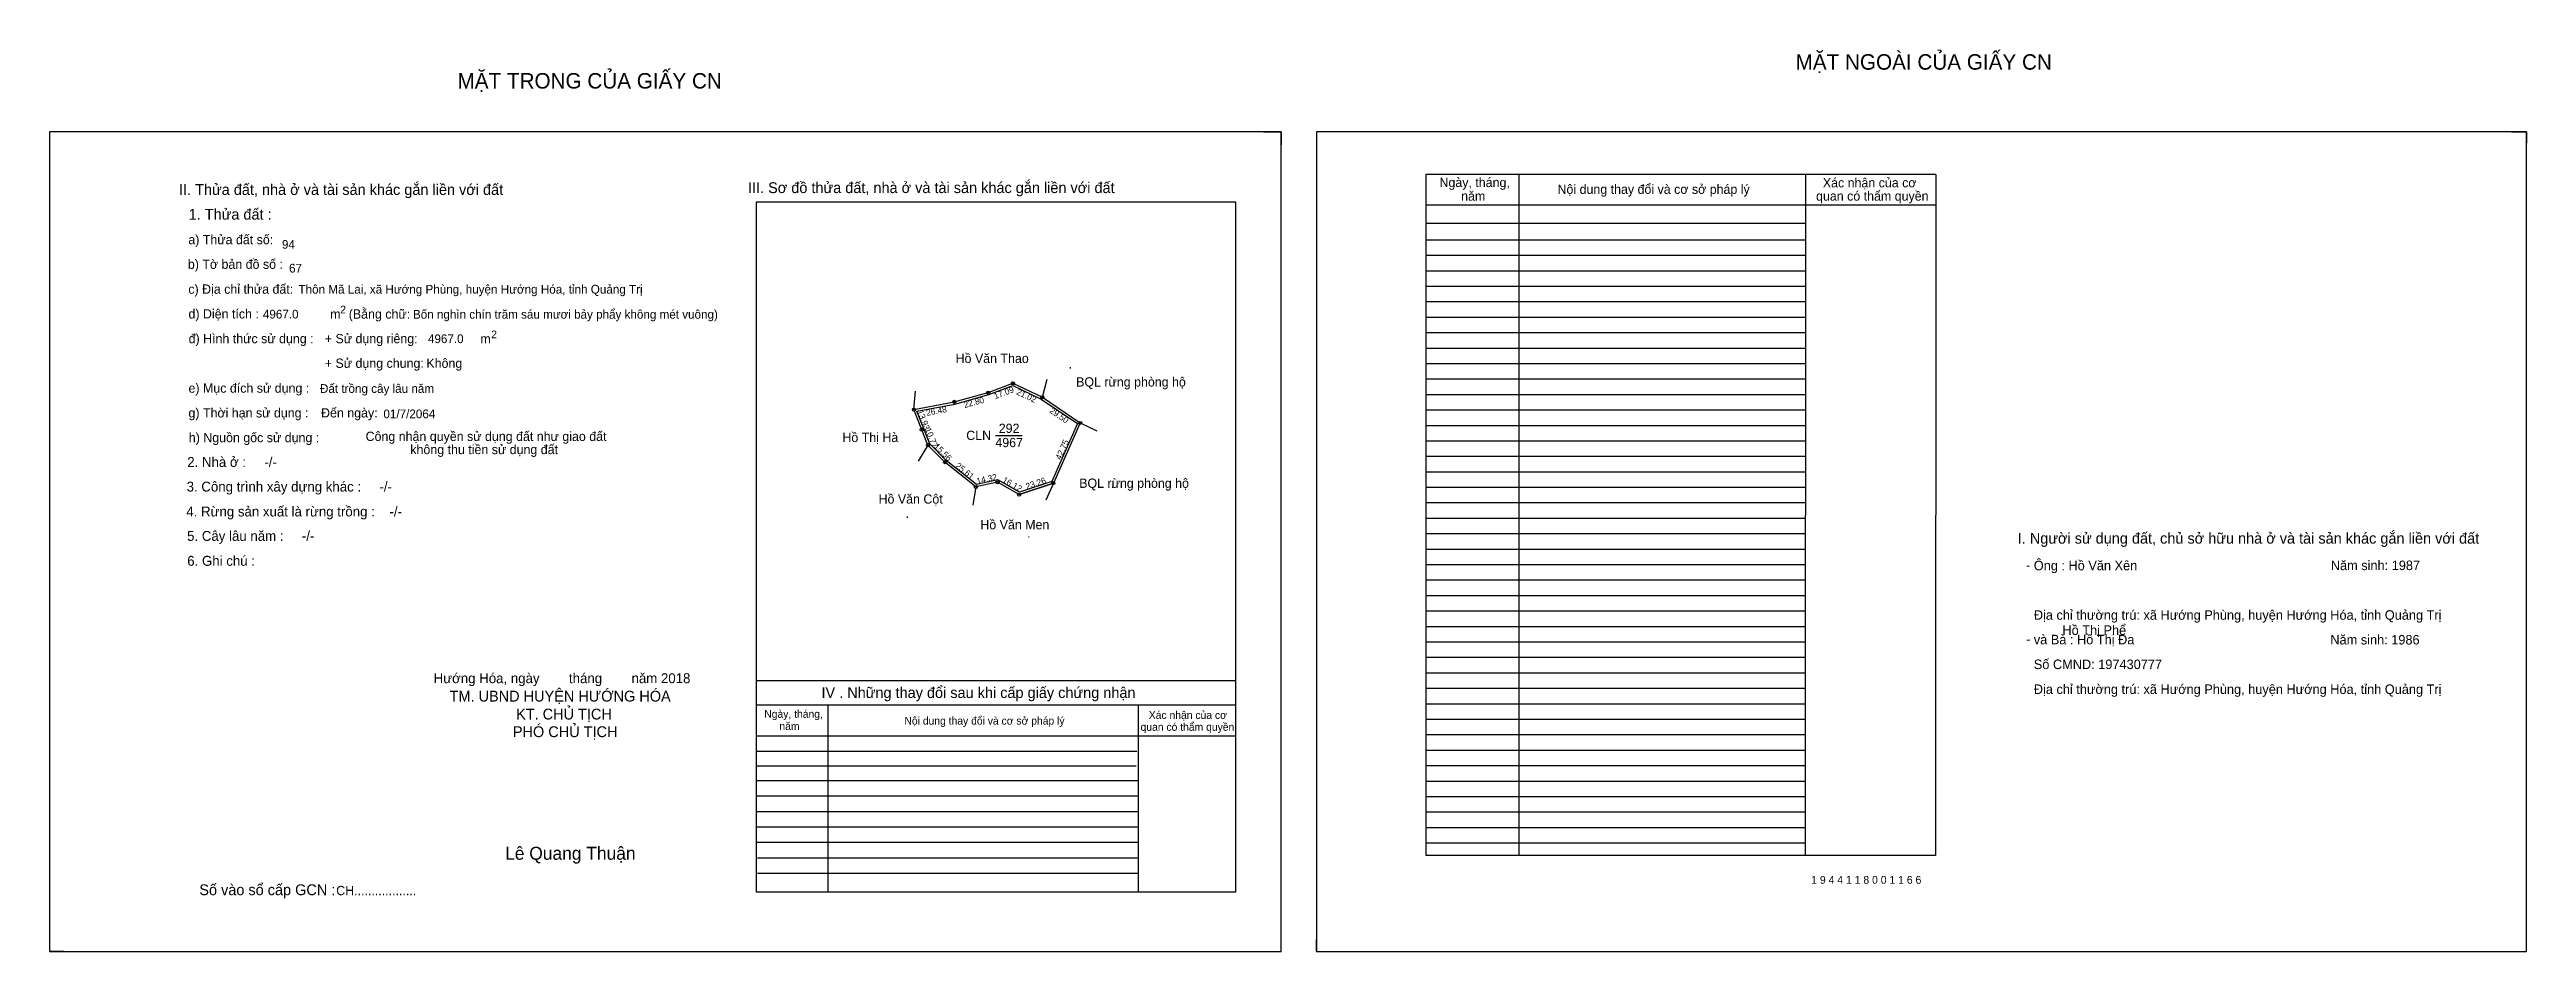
# Model space of a CAD drawing. Extents: x 533255 to 534856, y 1846906 to 1847489.
import ezdxf

# ---------------------------------------------------------------- set-up
doc = ezdxf.new("R2010")
doc.units = 0
for name, color, linetype in [('Default', 7, 'Continuous'), ('Level 10', 7, 'Continuous'), ('Level 11', 7, 'Continuous'), ('Level 13', 7, 'Continuous'), ('Level 27', 7, 'Continuous'), ('Level 36', 7, 'Continuous'), ('Level 4', 7, 'Continuous'), ('Level 49', 7, 'Continuous'), ('Level 55', 7, 'Continuous'), ('Level 6', 7, 'Continuous'), ('Level 60', 7, 'Continuous'), ('Level 7', 7, 'Continuous'), ('Level 8', 7, 'Continuous'), ('Level 9', 7, 'Continuous')]:
    doc.layers.add(name, color=color, linetype=linetype)

msp = doc.modelspace()

# ---------------------------------------------------------------- linework, layer by layer
at = {"layer": 'Level 10'}
for p, q in [((534040, 1847435.6), (534051.3, 1847435.6)), ((534051.3, 1847435.6), (534051.3, 1847427.2)), ((534846.8, 1847435.6), (534856.4, 1847435.6)), ((534856.4, 1847435.6), (534856.4, 1847428.2)), ((533882, 1847201), (533904.1, 1847208.4)), ((533255.2, 1846913.4), (533255.2, 1846905.6)), ((533264.4, 1846905.6), (533255.2, 1846905.6)), ((534074.1, 1846905.6), (534074.1, 1846913.4)), ((534074.1, 1846905.6), (534081.2, 1846905.6))]:
    msp.add_line(p, q, dxfattribs=at)
for points in [[(533255.2, 1846905.6), (534051.3, 1846905.6), (534051.3, 1847435.6), (533255.2, 1847435.6)], [(534074.1, 1846905.6), (534856.4, 1846905.6), (534856.4, 1847435.6), (534074.1, 1847435.6)], [(533897, 1847264), (533921.4, 1847247.4), (533904.1, 1847208.4), (533882, 1847201), (533868, 1847209), (533854, 1847206), (533834, 1847222), (533823, 1847233), (533819, 1847243), (533814, 1847256), (533840, 1847261), (533862, 1847267), (533878, 1847273)], [(533896.3, 1847262.8), (533919.7, 1847246.9), (533903, 1847209.5), (533882.2, 1847202.5), (533868.2, 1847210.5), (533854.4, 1847207.5), (533834.9, 1847223), (533824.2, 1847233.8), (533820.3, 1847243.5), (533815.9, 1847254.9), (533840.3, 1847259.6), (533862.4, 1847265.7), (533877.9, 1847271.5)]]:
    msp.add_lwpolyline(points, close=True, dxfattribs=at)
at = {"layer": 'Level 11'}
for centre in [(533878, 1847273), (533814, 1847256), (533840, 1847261), (533862, 1847267), (533897, 1847264), (533897, 1847264), (533819, 1847243), (533921.4, 1847247.4), (533823, 1847233), (533834, 1847222), (533868, 1847209), (533904.1, 1847208.4), (533854, 1847206), (533882, 1847201)]:
    msp.add_circle(centre, 1, dxfattribs=at)
at = {"layer": 'Level 27'}
for p, q in [((533897, 1847264), (533900.1, 1847275.6)), ((533814, 1847256), (533815, 1847268)), ((533921.4, 1847247.4), (533932.2, 1847242.2)), ((533823, 1847233), (533816.8, 1847222.7)), ((533854, 1847206), (533852, 1847194.2)), ((533904.1, 1847208.4), (533899.2, 1847197.4))]:
    msp.add_line(p, q, dxfattribs=at)
at = {"layer": 'Level 7'}
for p, q in [((534390.1, 1847365.6), (534144.9, 1847365.6)), ((534390.1, 1847355.6), (534144.9, 1847355.6)), ((534390.1, 1847345.6), (534144.9, 1847345.6)), ((534390.1, 1847335.6), (534144.9, 1847335.6)), ((534390.1, 1847325.6), (534144.9, 1847325.6)), ((534390.1, 1847315.6), (534144.9, 1847315.6)), ((534390.1, 1847305.6), (534144.9, 1847305.6)), ((534390.1, 1847295.6), (534144.9, 1847295.6)), ((534390.1, 1847285.6), (534144.9, 1847285.6)), ((534390.1, 1847275.6), (534144.9, 1847275.6)), ((534390.1, 1847265.6), (534144.9, 1847265.6)), ((534390.1, 1847255.6), (534144.9, 1847255.6)), ((534390.1, 1847245.6), (534144.9, 1847245.6)), ((534390.1, 1847235.6), (534144.9, 1847235.6)), ((534390.1, 1847225.6), (534144.9, 1847225.6)), ((534390.1, 1847215.6), (534144.9, 1847215.6)), ((534390.1, 1847205.6), (534144.9, 1847205.6)), ((534390.1, 1847195.6), (534144.9, 1847195.6)), ((534390.1, 1847185.6), (534144.9, 1847185.6)), ((534390.1, 1847175.6), (534144.9, 1847175.6)), ((534390.1, 1847165.6), (534144.9, 1847165.6)), ((534390.1, 1847155.6), (534144.9, 1847155.6)), ((534390.1, 1847145.6), (534144.9, 1847145.6)), ((534390.1, 1847135.6), (534144.9, 1847135.6)), ((534390.1, 1847125.6), (534144.9, 1847125.6)), ((534390.1, 1847115.6), (534144.9, 1847115.6)), ((534390.1, 1847105.6), (534144.9, 1847105.6)), ((534390.1, 1847095.6), (534144.9, 1847095.6)), ((534390.1, 1847085.6), (534144.9, 1847085.6)), ((534390.1, 1847075.6), (534144.9, 1847075.6)), ((534390.1, 1847065.6), (534144.9, 1847065.6)), ((534390.1, 1847055.6), (534144.9, 1847055.6)), ((533958.1, 1847034.9), (533712, 1847034.9)), ((534390.1, 1847045.6), (534144.9, 1847045.6)), ((534390.1, 1847035.6), (534144.9, 1847035.6)), ((533957.7, 1847025.4), (533712, 1847025.4)), ((534390.1, 1847025.6), (534144.9, 1847025.6)), ((533958.9, 1847016), (533712, 1847016)), ((533958.9, 1847006), (533712, 1847006)), ((534390.1, 1847015.6), (534144.9, 1847015.6)), ((534390.1, 1847005.6), (534144.9, 1847005.6)), ((533958.9, 1846996), (533712, 1846996)), ((533958.9, 1846986), (533712, 1846986)), ((534390.1, 1846995.6), (534144.9, 1846995.6)), ((534390.1, 1846985.6), (534144.9, 1846985.6)), ((533958.9, 1846976), (533712, 1846976)), ((534390.1, 1846975.6), (534144.9, 1846975.6)), ((533958.9, 1846966), (533712.8, 1846966)), ((533958.9, 1846956), (533712.8, 1846956))]:
    msp.add_line(p, q, dxfattribs=at)
at = {"layer": 'Level 8'}
for p, q in [((534474.5, 1847408.1), (534144.9, 1847408.1)), ((534144.9, 1847408.1), (534144.9, 1846967.6)), ((534204.9, 1847408.1), (534204.9, 1846967.6)), ((534390.3, 1847407.9), (534390.1, 1846967.6)), ((534474.5, 1847408.1), (534474.4, 1846967.6)), ((534022, 1847390.2), (533712, 1847390.2)), ((533712, 1847390.2), (533712, 1846944.2)), ((534022, 1846944.2), (534022, 1847390.2)), ((534474.5, 1847388.1), (534144.9, 1847388.1)), ((534390.1, 1847376.3), (534144.9, 1847376.3)), ((534022, 1847080.6), (533712, 1847080.6)), ((534022, 1847064.9), (533712, 1847064.9)), ((533758.3, 1847064.9), (533758.3, 1846944.2)), ((533958.9, 1847064.9), (533958.9, 1846944.2)), ((534022, 1847044.9), (533712, 1847044.9)), ((534474.4, 1846967.6), (534144.9, 1846967.6)), ((533712, 1846944.2), (534022, 1846944.2))]:
    msp.add_line(p, q, dxfattribs=at)
at = {"layer": 'Level 9'}
msp.add_line((533866.6, 1847239.3), (533884, 1847239.3), dxfattribs=at)

# ---------------------------------------------------------------- texts
at = {"layer": 'Default'}
for s, p in [('e) Mục đích sử dụng :', (533345, 1847266.9)), ('g) Thời hạn sử dụng :', (533345, 1847250.9)), ('Đến ngày:', (533430.7, 1847250.9)), ('h) Nguồn gốc sử dụng :', (533345.2, 1847234.9)), ('Công nhận quyền sử dụng đất như giao đất', (533459.5, 1847235.7)), ('không thu tiền sử dụng đất', (533488.4, 1847227.2))]:
    msp.add_text(s, height=6, dxfattribs=at).set_placement(p)
at = {"layer": 'Level 13'}
for s, p in [('CLN', (533847.8, 1847236.3)), ('292', (533868.8, 1847240.9)), ('4967', (533866.6, 1847231.7))]:
    msp.add_text(s, height=6, dxfattribs=at).set_placement(p)
at = {"layer": 'Level 36'}
for p in [(533914, 1847282.5), (533941.2, 1847205.4), (533808.6, 1847186), (533887.1, 1847173.2)]:
    msp.add_text('.', height=6, dxfattribs=at).set_placement(p)
at = {"layer": 'Level 4'}
for s, height, p in [('94', 5.63, (533405.4, 1847360)), ('67', 5.63, (533410, 1847344.6)), ('Hồ Thị Phể', 6.16, (534556.4, 1847110.3))]:
    msp.add_text(s, height=height, dxfattribs=at).set_placement(p)
at = {"layer": 'Level 49'}
for s, rotation, p in [('26.48', 10.8855, (533822.3, 1847251.9)), ('22.80', 15.2551, (533846.8, 1847257)), ('17.09', 20.556, (533866.5, 1847262.7)), ('21.02', 334.6538, (533879.8, 1847266)), ('29.50', 325.8466, (533901.2, 1847254.4)), ('13.93', 291.0375, (533815.9, 1847254.9)), ('10.77', 291.8014, (533821, 1847243.3)), ('15.56', 315, (533826.6, 1847231.8)), ('42.75', 66.0729, (533908.9, 1847223.2)), ('25.61', 321.3402, (533840.4, 1847218.9)), ('14.32', 12.0948, (533854.9, 1847207.8)), ('16.12', 330.2551, (533870.7, 1847209.3)), ('23.26', 18.4427, (533887, 1847204.3))]:
    msp.add_text(s, height=4, rotation=rotation, dxfattribs=at).set_placement(p)
at = {"layer": 'Level 55'}
for s, height, p in [('290', 0.22, (533877.8, 1847272.8)), ('1', 0.8, (533877.8, 1847273)), ('11', 0.8, (533813.5, 1847256)), ('12', 0.8, (533839.4, 1847261)), ('290', 0.22, (533839.8, 1847260.8)), ('13', 0.8, (533861.5, 1847267)), ('290', 0.22, (533861.8, 1847266.8)), ('2', 0.8, (533896.7, 1847264)), ('290', 0.22, (533896.8, 1847263.8)), ('0', 0.22, (533896.9, 1847263.8)), ('291', 0.22, (533813.8, 1847255.8)), ('290', 0.22, (533813.8, 1847255.8)), ('291', 0.22, (533813.8, 1847255.8)), ('10', 0.8, (533818.4, 1847243)), ('291', 0.22, (533818.8, 1847242.8)), ('291', 0.22, (533818.8, 1847242.8)), ('3', 0.8, (533921.2, 1847247.4)), ('0', 0.22, (533921.3, 1847247.2)), ('0', 0.22, (533921.3, 1847247.2)), ('9', 0.8, (533822.7, 1847233)), ('291', 0.22, (533822.8, 1847232.8)), ('291', 0.22, (533822.8, 1847232.8)), ('0', 0.22, (533822.9, 1847232.8)), ('0', 0.22, (533822.9, 1847232.8)), ('8', 0.8, (533833.7, 1847222)), ('0', 0.22, (533833.9, 1847221.8)), ('0', 0.22, (533833.9, 1847221.8)), ('6', 0.8, (533867.7, 1847209)), ('0', 0.22, (533867.9, 1847208.8)), ('4', 0.8, (533903.8, 1847208.4)), ('7', 0.8, (533853.7, 1847206)), ('0', 0.22, (533853.9, 1847205.8)), ('0', 0.22, (533853.9, 1847205.8)), ('0', 0.22, (533853.9, 1847205.8)), ('5', 0.8, (533881.7, 1847201)), ('0', 0.22, (533881.9, 1847200.8)), ('0', 0.22, (533904, 1847208.1)), ('0', 0.22, (533904, 1847208.1))]:
    msp.add_text(s, height=height, dxfattribs=at).set_placement(p)
at = {"layer": 'Level 6'}
for s, height, p in [('Thôn Mã Lai, xã Hướng Phùng, huyện Hướng Hóa, tỉnh Quảng Trị', 5.64, (533416.1, 1847331)), ('4967.0', 5.63, (533393.1, 1847314.9)), ('Bốn nghìn chín trăm sáu mươi bảy phẩy không mét vuông)', 5.632, (533490.1, 1847314.8)), ('4967.0', 5.63, (533499.8, 1847299)), ('Đất trồng cây lâu năm', 5.64, (533430, 1847266.8)), ('01/7/2064', 5.64, (533471, 1847250.4)), ('Ông : Hồ Văn Xên', 6.16, (534537.9, 1847152.1)), ('Năm sinh: 1987', 6.16, (534729.9, 1847152.2)), ('Địa chỉ thường trú: xã Hướng Phùng, huyện Hướng Hóa, tỉnh Quảng Trị', 6.16, (534537.9, 1847120.1)), ('và Bà : Hồ Thị Đa', 6.16, (534537.9, 1847104.2)), ('Năm sinh: 1986', 6.16, (534729.6, 1847104.1)), ('Số CMND: 197430777', 6.16, (534537.9, 1847088.2)), ('Địa chỉ thường trú: xã Hướng Phùng, huyện Hướng Hóa, tỉnh Quảng Trị', 6.16, (534537.9, 1847072.1)), ('1 9 4 4 1 1 8 0 0 1 1 6 6', 5.04, (534394, 1846949.4))]:
    msp.add_text(s, height=height, dxfattribs=at).set_placement(p)
at = {"layer": 'Level 60'}
for s, p in [('Hồ Văn Thao', (533840.9, 1847286.1)), ('BQL rừng phòng hộ', (533918.8, 1847270.9)), ('Hồ Thị Hà', (533767.7, 1847235)), ('BQL rừng phòng hộ', (533920.8, 1847205.4)), ('Hồ Văn Cột', (533791.1, 1847195.2)), ('Hồ Văn Men', (533856.9, 1847178.6))]:
    msp.add_text(s, height=6, dxfattribs=at).set_placement(p)
at = {"layer": 'Level 7'}
for s, height, p in [('MẶT NGOÀI CỦA GIẤY CN', 10, (534383.9, 1847475.8)), ('MẶT TRONG CỦA GIẤY CN', 10, (533518.9, 1847463.6)), ('II. Thửa đất, nhà ở và tài sản khác gắn liền với đất', 7, (533338.9, 1847394.8)), ('III. Sơ đồ thửa đất, nhà ở và tài sản khác gắn liền với đất', 7, (533706.7, 1847396)), ('Ngày, tháng,', 6, (534153.7, 1847399.9)), ('Nội dung thay đổi và cơ sở pháp lý', 6, (534230, 1847395.5)), ('Xác nhận của cơ', 6, (534401.5, 1847399.7)), ('1. Thửa đất :', 7, (533345.1, 1847378.8)), ('năm', 6, (534167.7, 1847391.1)), (' quan có thẩm quyền', 6, (534394.9, 1847391.1)), ('a) Thửa đất số:', 6, (533344.9, 1847362.9)), ('b) Tờ bản đồ số :', 6, (533344.6, 1847347)), ('c) Địa chỉ thửa đất:', 6, (533344.9, 1847330.9)), ('d) Diện tích :', 6, (533345, 1847314.9)), ('2', 5, (533443.1, 1847318.2)), ('(Bằng chữ:', 6, (533448.6, 1847314.8)), ('đ) Hình thức sử dụng :', 6, (533345.1, 1847298.9)), ('+ Sử dụng riêng:', 6, (533433.1, 1847298.9)), ('m', 6, (533436.6, 1847314.8)), ('2', 5, (533540.7, 1847302.1)), ('+ Sử dụng chung:', 6, (533433.1, 1847283)), ('Không', 6, (533498.8, 1847283)), ('m', 6, (533533.7, 1847298.8)), ('2. Nhà ở :     -/-', 6.4, (533344.2, 1847218.9)), ('3. Công trình xây dựng khác :     -/-', 6.4, (533343.8, 1847203)), ('4. Rừng sản xuất là rừng trồng :    -/-', 6.4, (533343.6, 1847186.9)), ('5. Cây lâu năm :     -/-', 6.4, (533344.1, 1847171.1)), ('I. Người sử dụng đất, chủ sở hữu nhà ở và tài sản khác gắn liền với đất', 7, (534527.5, 1847169.3)), ('6. Ghi chú :', 6.4, (533344.2, 1847155)), ('-', 6.4, (534532.8, 1847152.3)), ('-', 6.4, (534532.9, 1847104.4)), ('Hướng Hóa, ngày        tháng        năm 2018', 6.4, (533503.5, 1847079.1)), ('TM. UBND HUYỆN HƯỚNG HÓA', 7, (533513.8, 1847067.2)), ('KT. CHỦ TỊCH', 7, (533556.8, 1847055.6)), ('IV . Những thay đổi sau khi cấp giấy chứng nhận', 7, (533754.2, 1847069.5)), ('PHÓ CHỦ TỊCH', 7, (533554.7, 1847044.2)), ('Ngày, tháng,', 5, (533717.2, 1847056.7)), ('năm', 5, (533727, 1847048.8)), ('Nội dung thay đổi và cơ sở pháp lý', 5, (533807.8, 1847052.3)), (' quan có thẩm quyền', 5, (533958.6, 1847048.3)), ('Xác nhận của cơ', 5, (533965.8, 1847056)), ('Lê Quang Thuận', 8.4, (533549.7, 1846964.9)), ('Số vào sổ cấp GCN :', 7, (533352, 1846942)), ('CH..................', 6, (533440.5, 1846942))]:
    msp.add_text(s, height=height, dxfattribs=at).set_placement(p)

doc.saveas('drawing.dxf')
